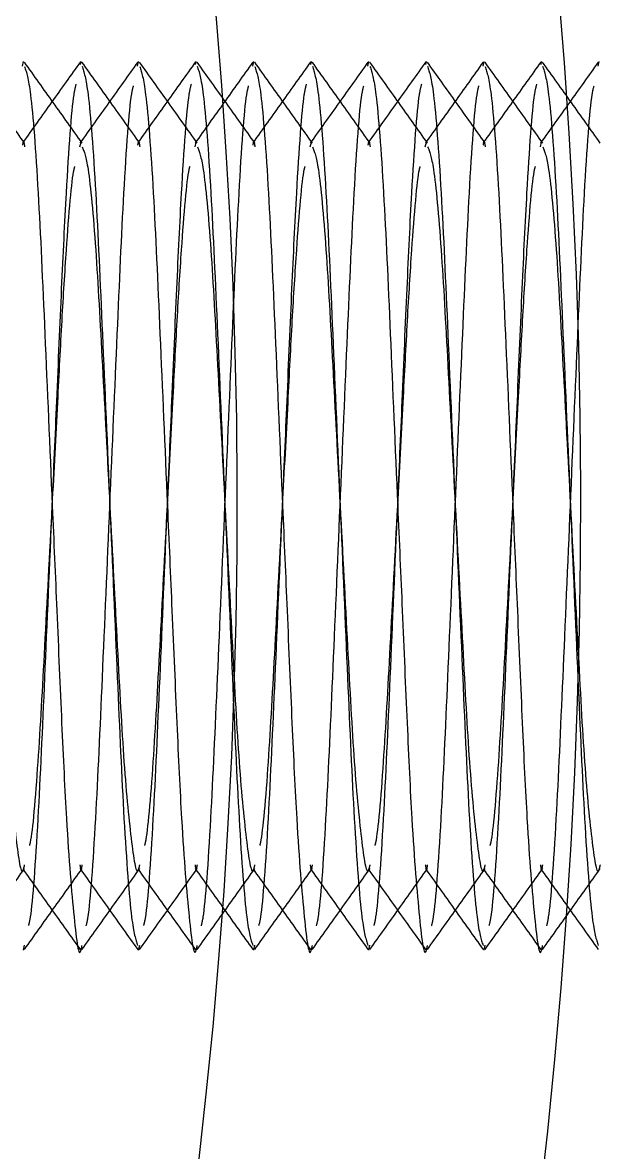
# Model space of a CAD drawing. Header units: metres. Extents: x 0 to 63075, y 0 to 44550.
# Drawn here: x 37580.69 to 37590.69, y 35153.02 to 35172.67 of the extents above; entities that cross this region are included whole.
import ezdxf

# ---------------------------------------------------------------- set-up
doc = ezdxf.new("R2010")
doc.units = ezdxf.units.M
doc.header["$LTSCALE"] = 75
doc.linetypes.add('HIDDEN2', pattern=[4.7625, 3.175, -1.5875])
for name, color, linetype in [('SDM', 7, 'Continuous'), ('SL4', 4, 'Continuous'), ('ST1', 7, 'HIDDEN2')]:
    doc.layers.add(name, color=color, linetype=linetype)

# ---------------------------------------------------------------- blocks, each defined once
blk = doc.blocks.new('A$C6e6623c1')
at = {"layer": 'SL4'}
for radius in [125, 123.91, 122.777, 119.686]:
    blk.add_circle((212.763, 1623.35), radius, dxfattribs=at)
for radius, start, end in [(104.464, 171.10617, 157.38407), (98.5, 170.88256, 157.60769)]:
    blk.add_arc((212.763, 1623.35), radius, start, end, dxfattribs=at)
at = {"layer": 'ST1'}
for p, q in [((307.551, 1630.993), (307.569, 1631.077)), ((308.558, 1631.026), (308.569, 1631.077)), ((309.551, 1630.993), (309.569, 1631.077)), ((310.558, 1631.026), (310.569, 1631.077)), ((311.551, 1630.993), (311.569, 1631.077)), ((312.558, 1631.026), (312.569, 1631.077)), ((313.551, 1630.993), (313.569, 1631.077)), ((314.558, 1631.026), (314.569, 1631.077)), ((315.551, 1630.993), (315.569, 1631.077)), ((316.558, 1631.026), (316.569, 1631.077)), ((317.551, 1630.993), (317.569, 1631.077)), ((308.548, 1629.592), (308.569, 1629.671)), ((310.548, 1629.592), (310.569, 1629.671)), ((312.548, 1629.592), (312.569, 1629.671)), ((314.548, 1629.592), (314.569, 1629.671)), ((316.548, 1629.592), (316.569, 1629.671)), ((307.569, 1615.623), (307.587, 1615.711)), ((309.569, 1615.623), (309.587, 1615.711)), ((311.569, 1615.623), (311.587, 1615.711)), ((313.569, 1615.623), (313.587, 1615.711)), ((315.569, 1615.623), (315.587, 1615.711))]:
    blk.add_line(p, q, dxfattribs=at)
blk.add_circle((212.763, 1623.35), 114.333, dxfattribs=at)
for points, knots in [([(307.588, 1629.657), (307.421, 1629.892), (307.086, 1630.362), (306.752, 1630.831), (306.584, 1631.066)], [0, 0, 0, 0, 0.499937, 1, 1, 1, 1]), ([(308.559, 1631.073), (308.391, 1630.838), (308.057, 1630.369), (307.723, 1629.9), (307.556, 1629.665)], [0, 0, 0, 0, 0.500035, 1, 1, 1, 1]), ([(308.588, 1629.657), (308.421, 1629.892), (308.087, 1630.36), (307.753, 1630.83), (307.586, 1631.064)], [0, 0, 0, 0, 0.49997, 1, 1, 1, 1]), ([(307.587, 1630.989), (307.621, 1630.887), (307.696, 1630.661), (307.825, 1628.939), (307.938, 1626.39), (308.051, 1623.752), (308.152, 1621.425), (308.232, 1619.536), (308.325, 1617.566), (308.448, 1616.096), (308.533, 1615.429), (308.58, 1615.674), (308.586, 1615.704)], [0, 0, 0, 0, 0.1052351, 0.2326582, 0.3550505, 0.4813706, 0.5574277, 0.6444204, 0.7309556, 0.8583788, 0.9825482, 1, 1, 1, 1]), ([(309.552, 1631.065), (309.385, 1630.831), (309.051, 1630.361), (308.716, 1629.892), (308.549, 1629.657)], [0, 0, 0, 0, 0.50006, 1, 1, 1, 1]), ([(309.588, 1629.657), (309.421, 1629.892), (309.086, 1630.362), (308.752, 1630.831), (308.584, 1631.066)], [0, 0, 0, 0, 0.499937, 1, 1, 1, 1]), ([(308.586, 1630.996), (308.62, 1630.893), (308.695, 1630.666), (308.825, 1628.94), (308.938, 1626.388), (309.069, 1623.35), (309.199, 1620.312), (309.312, 1617.761), (309.442, 1616.036), (309.517, 1615.81), (309.551, 1615.707)], [0, 0, 0, 0, 0.110571, 0.242596, 0.369408, 0.50029, 0.631172, 0.757984, 0.890008, 1, 1, 1, 1]), ([(310.559, 1631.073), (310.391, 1630.838), (310.057, 1630.369), (309.723, 1629.9), (309.556, 1629.665)], [0, 0, 0, 0, 0.500035, 1, 1, 1, 1]), ([(310.588, 1629.657), (310.421, 1629.892), (310.087, 1630.36), (309.753, 1630.83), (309.586, 1631.064)], [0, 0, 0, 0, 0.49997, 1, 1, 1, 1]), ([(309.587, 1630.989), (309.621, 1630.887), (309.696, 1630.661), (309.825, 1628.939), (309.938, 1626.39), (310.051, 1623.752), (310.152, 1621.425), (310.232, 1619.536), (310.325, 1617.566), (310.448, 1616.096), (310.533, 1615.429), (310.58, 1615.674), (310.586, 1615.704)], [0, 0, 0, 0, 0.105235, 0.232658, 0.35505, 0.481371, 0.557428, 0.64442, 0.730956, 0.858379, 0.982548, 1, 1, 1, 1]), ([(311.552, 1631.065), (311.385, 1630.831), (311.051, 1630.361), (310.716, 1629.892), (310.549, 1629.657)], [0, 0, 0, 0, 0.50006, 1, 1, 1, 1]), ([(311.588, 1629.657), (311.421, 1629.892), (311.086, 1630.362), (310.752, 1630.831), (310.584, 1631.066)], [0, 0, 0, 0, 0.499937, 1, 1, 1, 1]), ([(310.586, 1630.996), (310.62, 1630.893), (310.695, 1630.666), (310.825, 1628.94), (310.938, 1626.388), (311.069, 1623.35), (311.199, 1620.312), (311.312, 1617.761), (311.442, 1616.036), (311.517, 1615.81), (311.551, 1615.707)], [0, 0, 0, 0, 0.110571, 0.242596, 0.369408, 0.50029, 0.631172, 0.757984, 0.890008, 1, 1, 1, 1]), ([(312.559, 1631.073), (312.391, 1630.838), (312.057, 1630.369), (311.723, 1629.9), (311.556, 1629.665)], [0, 0, 0, 0, 0.500035, 1, 1, 1, 1]), ([(312.588, 1629.657), (312.421, 1629.892), (312.087, 1630.36), (311.753, 1630.83), (311.586, 1631.064)], [0, 0, 0, 0, 0.49997, 1, 1, 1, 1]), ([(311.587, 1630.989), (311.621, 1630.887), (311.696, 1630.661), (311.825, 1628.939), (311.938, 1626.39), (312.051, 1623.752), (312.152, 1621.425), (312.232, 1619.536), (312.325, 1617.566), (312.448, 1616.096), (312.533, 1615.429), (312.58, 1615.674), (312.586, 1615.704)], [0, 0, 0, 0, 0.105235, 0.232658, 0.35505, 0.481371, 0.557428, 0.64442, 0.730956, 0.858379, 0.982548, 1, 1, 1, 1]), ([(313.552, 1631.065), (313.385, 1630.831), (313.051, 1630.361), (312.716, 1629.892), (312.549, 1629.657)], [0, 0, 0, 0, 0.50006, 1, 1, 1, 1]), ([(313.588, 1629.657), (313.421, 1629.892), (313.086, 1630.362), (312.752, 1630.831), (312.584, 1631.066)], [0, 0, 0, 0, 0.499937, 1, 1, 1, 1]), ([(312.586, 1630.996), (312.62, 1630.893), (312.695, 1630.666), (312.825, 1628.94), (312.938, 1626.388), (313.069, 1623.35), (313.199, 1620.312), (313.312, 1617.761), (313.442, 1616.036), (313.517, 1615.81), (313.551, 1615.707)], [0, 0, 0, 0, 0.110571, 0.242596, 0.369408, 0.50029, 0.631172, 0.757984, 0.890008, 1, 1, 1, 1]), ([(314.559, 1631.073), (314.391, 1630.838), (314.057, 1630.369), (313.723, 1629.9), (313.556, 1629.665)], [0, 0, 0, 0, 0.500035, 1, 1, 1, 1]), ([(314.588, 1629.657), (314.421, 1629.892), (314.087, 1630.36), (313.753, 1630.83), (313.586, 1631.064)], [0, 0, 0, 0, 0.49997, 1, 1, 1, 1]), ([(313.587, 1630.989), (313.621, 1630.887), (313.696, 1630.661), (313.825, 1628.939), (313.938, 1626.39), (314.051, 1623.752), (314.152, 1621.425), (314.232, 1619.536), (314.325, 1617.566), (314.448, 1616.096), (314.533, 1615.429), (314.58, 1615.674), (314.586, 1615.704)], [0, 0, 0, 0, 0.105235, 0.232658, 0.35505, 0.481371, 0.557428, 0.64442, 0.730956, 0.858379, 0.982548, 1, 1, 1, 1]), ([(315.552, 1631.065), (315.385, 1630.831), (315.051, 1630.361), (314.716, 1629.892), (314.549, 1629.657)], [0, 0, 0, 0, 0.50006, 1, 1, 1, 1]), ([(315.588, 1629.657), (315.421, 1629.892), (315.086, 1630.362), (314.752, 1630.831), (314.584, 1631.066)], [0, 0, 0, 0, 0.499937, 1, 1, 1, 1]), ([(314.586, 1630.996), (314.62, 1630.893), (314.695, 1630.666), (314.825, 1628.94), (314.938, 1626.388), (315.069, 1623.35), (315.199, 1620.312), (315.312, 1617.761), (315.442, 1616.036), (315.517, 1615.81), (315.551, 1615.707)], [0, 0, 0, 0, 0.110571, 0.242596, 0.369408, 0.50029, 0.631172, 0.757984, 0.890008, 1, 1, 1, 1]), ([(316.559, 1631.073), (316.391, 1630.838), (316.057, 1630.369), (315.723, 1629.9), (315.556, 1629.665)], [0, 0, 0, 0, 0.500035, 1, 1, 1, 1]), ([(316.588, 1629.657), (316.421, 1629.892), (316.087, 1630.36), (315.753, 1630.83), (315.586, 1631.064)], [0, 0, 0, 0, 0.49997, 1, 1, 1, 1]), ([(315.587, 1630.989), (315.621, 1630.887), (315.696, 1630.661), (315.825, 1628.939), (315.938, 1626.39), (316.051, 1623.752), (316.152, 1621.425), (316.232, 1619.536), (316.325, 1617.566), (316.448, 1616.096), (316.533, 1615.429), (316.58, 1615.674), (316.586, 1615.704)], [0, 0, 0, 0, 0.105235, 0.232658, 0.35505, 0.481371, 0.557428, 0.64442, 0.730956, 0.858379, 0.982548, 1, 1, 1, 1]), ([(317.552, 1631.065), (317.385, 1630.831), (317.051, 1630.361), (316.716, 1629.892), (316.549, 1629.657)], [0, 0, 0, 0, 0.50006, 1, 1, 1, 1]), ([(317.588, 1629.657), (317.421, 1629.892), (317.086, 1630.362), (316.752, 1630.831), (316.584, 1631.066)], [0, 0, 0, 0, 0.499937, 1, 1, 1, 1]), ([(316.586, 1630.996), (316.62, 1630.893), (316.695, 1630.666), (316.825, 1628.94), (316.938, 1626.388), (317.069, 1623.35), (317.199, 1620.312), (317.312, 1617.761), (317.442, 1616.036), (317.517, 1615.81), (317.551, 1615.707)], [0, 0, 0, 0, 0.110571, 0.242596, 0.369408, 0.50029, 0.631172, 0.757984, 0.890008, 1, 1, 1, 1]), ([(307.659, 1616.054), (307.67, 1616.095), (307.722, 1616.3), (307.826, 1617.797), (307.938, 1620.3), (308.051, 1622.951), (308.152, 1625.272), (308.232, 1627.174), (308.325, 1629.086), (308.418, 1630.428), (308.473, 1630.634), (308.485, 1630.683)], [0, 0, 0, 0, 0.038658, 0.193158, 0.341558, 0.49472, 0.586939, 0.692417, 0.79734, 0.95184, 1, 1, 1, 1]), ([(308.658, 1616.047), (308.669, 1616.089), (308.721, 1616.295), (308.826, 1617.795), (308.938, 1620.303), (309.069, 1623.35), (309.199, 1626.397), (309.311, 1628.904), (309.416, 1630.403), (309.468, 1630.609), (309.479, 1630.651)], [0, 0, 0, 0, 0.040767, 0.196457, 0.346, 0.500342, 0.654684, 0.804227, 0.959916, 1, 1, 1, 1]), ([(309.659, 1616.054), (309.67, 1616.095), (309.722, 1616.3), (309.826, 1617.797), (309.938, 1620.3), (310.051, 1622.951), (310.152, 1625.272), (310.232, 1627.174), (310.325, 1629.086), (310.418, 1630.428), (310.473, 1630.634), (310.485, 1630.683)], [0, 0, 0, 0, 0.038658, 0.193158, 0.341558, 0.49472, 0.586939, 0.692417, 0.79734, 0.95184, 1, 1, 1, 1]), ([(310.658, 1616.047), (310.669, 1616.089), (310.721, 1616.295), (310.826, 1617.795), (310.938, 1620.303), (311.069, 1623.35), (311.199, 1626.397), (311.311, 1628.904), (311.416, 1630.403), (311.468, 1630.609), (311.479, 1630.651)], [0, 0, 0, 0, 0.040767, 0.196457, 0.346, 0.500342, 0.654684, 0.804227, 0.959916, 1, 1, 1, 1]), ([(311.659, 1616.054), (311.67, 1616.095), (311.722, 1616.3), (311.826, 1617.797), (311.938, 1620.3), (312.051, 1622.951), (312.152, 1625.272), (312.232, 1627.174), (312.325, 1629.086), (312.418, 1630.428), (312.473, 1630.634), (312.485, 1630.683)], [0, 0, 0, 0, 0.038658, 0.193158, 0.341558, 0.49472, 0.586939, 0.692417, 0.79734, 0.95184, 1, 1, 1, 1]), ([(312.658, 1616.047), (312.669, 1616.089), (312.721, 1616.295), (312.826, 1617.795), (312.938, 1620.303), (313.069, 1623.35), (313.199, 1626.397), (313.311, 1628.904), (313.416, 1630.403), (313.468, 1630.609), (313.479, 1630.651)], [0, 0, 0, 0, 0.040767, 0.196457, 0.346, 0.500342, 0.654684, 0.804227, 0.959916, 1, 1, 1, 1]), ([(313.659, 1616.054), (313.67, 1616.095), (313.722, 1616.3), (313.826, 1617.797), (313.938, 1620.3), (314.051, 1622.951), (314.152, 1625.272), (314.232, 1627.174), (314.325, 1629.086), (314.418, 1630.428), (314.473, 1630.634), (314.485, 1630.683)], [0, 0, 0, 0, 0.038658, 0.193158, 0.341558, 0.49472, 0.586939, 0.692417, 0.79734, 0.95184, 1, 1, 1, 1]), ([(314.658, 1616.047), (314.669, 1616.089), (314.721, 1616.295), (314.826, 1617.795), (314.938, 1620.303), (315.069, 1623.35), (315.199, 1626.397), (315.311, 1628.904), (315.416, 1630.403), (315.468, 1630.609), (315.479, 1630.651)], [0, 0, 0, 0, 0.040767, 0.196457, 0.346, 0.500342, 0.654684, 0.804227, 0.959916, 1, 1, 1, 1]), ([(315.659, 1616.054), (315.67, 1616.095), (315.722, 1616.3), (315.826, 1617.797), (315.938, 1620.3), (316.051, 1622.951), (316.152, 1625.272), (316.232, 1627.174), (316.325, 1629.086), (316.418, 1630.428), (316.473, 1630.634), (316.485, 1630.683)], [0, 0, 0, 0, 0.038658, 0.193158, 0.341558, 0.49472, 0.586939, 0.692417, 0.79734, 0.95184, 1, 1, 1, 1]), ([(316.658, 1616.047), (316.669, 1616.089), (316.721, 1616.295), (316.826, 1617.795), (316.938, 1620.303), (317.069, 1623.35), (317.199, 1626.397), (317.311, 1628.904), (317.416, 1630.403), (317.468, 1630.609), (317.479, 1630.651)], [0, 0, 0, 0, 0.040767, 0.196457, 0.346, 0.500342, 0.654684, 0.804227, 0.959916, 1, 1, 1, 1]), ([(307.556, 1629.621), (307.56, 1629.645), (307.571, 1629.704), (307.582, 1629.635), (307.589, 1629.593)], [0, 0, 0, 0, 0.390533, 1, 1, 1, 1]), ([(309.556, 1629.621), (309.56, 1629.645), (309.571, 1629.704), (309.582, 1629.635), (309.589, 1629.593)], [0, 0, 0, 0, 0.390533, 1, 1, 1, 1]), ([(311.556, 1629.621), (311.56, 1629.645), (311.571, 1629.704), (311.582, 1629.635), (311.589, 1629.593)], [0, 0, 0, 0, 0.390533, 1, 1, 1, 1]), ([(313.556, 1629.621), (313.56, 1629.645), (313.571, 1629.704), (313.582, 1629.635), (313.589, 1629.593)], [0, 0, 0, 0, 0.390533, 1, 1, 1, 1]), ([(315.556, 1629.621), (315.56, 1629.645), (315.571, 1629.704), (315.582, 1629.635), (315.589, 1629.593)], [0, 0, 0, 0, 0.390533, 1, 1, 1, 1]), ([(306.589, 1629.592), (306.622, 1629.509), (306.696, 1629.325), (306.825, 1627.922), (306.938, 1625.836), (307.069, 1623.348), (307.199, 1620.873), (307.312, 1618.747), (307.448, 1617.413), (307.534, 1616.87), (307.582, 1617.077), (307.589, 1617.107)], [0, 0, 0, 0, 0.103385, 0.230773, 0.353124, 0.479408, 0.605692, 0.728043, 0.855432, 0.979562, 1, 1, 1, 1]), ([(308.589, 1629.592), (308.622, 1629.509), (308.696, 1629.325), (308.825, 1627.922), (308.938, 1625.836), (309.069, 1623.348), (309.199, 1620.873), (309.312, 1618.747), (309.448, 1617.413), (309.534, 1616.87), (309.582, 1617.077), (309.589, 1617.107)], [0, 0, 0, 0, 0.103385, 0.230773, 0.353124, 0.479408, 0.605692, 0.728043, 0.855432, 0.979562, 1, 1, 1, 1]), ([(310.589, 1629.592), (310.622, 1629.509), (310.696, 1629.325), (310.825, 1627.922), (310.938, 1625.836), (311.069, 1623.348), (311.199, 1620.873), (311.312, 1618.747), (311.448, 1617.413), (311.534, 1616.87), (311.582, 1617.077), (311.589, 1617.107)], [0, 0, 0, 0, 0.103385, 0.230773, 0.353124, 0.479408, 0.605692, 0.728043, 0.855432, 0.979562, 1, 1, 1, 1]), ([(312.589, 1629.592), (312.622, 1629.509), (312.696, 1629.325), (312.825, 1627.922), (312.938, 1625.836), (313.069, 1623.348), (313.199, 1620.873), (313.312, 1618.747), (313.448, 1617.413), (313.534, 1616.87), (313.582, 1617.077), (313.589, 1617.107)], [0, 0, 0, 0, 0.103385, 0.230773, 0.353124, 0.479408, 0.605692, 0.728043, 0.855432, 0.979562, 1, 1, 1, 1]), ([(314.589, 1629.592), (314.622, 1629.509), (314.696, 1629.325), (314.825, 1627.922), (314.938, 1625.836), (315.069, 1623.348), (315.199, 1620.873), (315.312, 1618.747), (315.448, 1617.413), (315.534, 1616.87), (315.582, 1617.077), (315.589, 1617.107)], [0, 0, 0, 0, 0.103385, 0.230773, 0.353124, 0.479408, 0.605692, 0.728043, 0.855432, 0.979562, 1, 1, 1, 1]), ([(316.589, 1629.592), (316.622, 1629.509), (316.696, 1629.325), (316.825, 1627.922), (316.938, 1625.836), (317.069, 1623.348), (317.199, 1620.873), (317.312, 1618.747), (317.448, 1617.413), (317.534, 1616.87), (317.582, 1617.077), (317.589, 1617.107)], [0, 0, 0, 0, 0.103385, 0.230773, 0.353124, 0.479408, 0.605692, 0.728043, 0.855432, 0.979562, 1, 1, 1, 1]), ([(307.676, 1617.446), (307.681, 1617.463), (307.727, 1617.628), (307.826, 1618.819), (307.938, 1620.852), (308.057, 1623.13), (308.161, 1625.081), (308.238, 1626.611), (308.328, 1628.063), (308.41, 1629.072), (308.456, 1629.236), (308.461, 1629.253)], [0, 0, 0, 0, 0.019148, 0.181961, 0.338335, 0.499736, 0.617516, 0.717853, 0.818619, 0.981432, 1, 1, 1, 1]), ([(309.676, 1617.446), (309.681, 1617.463), (309.727, 1617.628), (309.826, 1618.819), (309.938, 1620.852), (310.057, 1623.13), (310.161, 1625.081), (310.238, 1626.611), (310.328, 1628.063), (310.41, 1629.072), (310.456, 1629.236), (310.461, 1629.253)], [0, 0, 0, 0, 0.019148, 0.181961, 0.338335, 0.499736, 0.617516, 0.717853, 0.818619, 0.981432, 1, 1, 1, 1]), ([(311.676, 1617.446), (311.681, 1617.463), (311.727, 1617.628), (311.826, 1618.819), (311.938, 1620.852), (312.057, 1623.13), (312.161, 1625.081), (312.238, 1626.611), (312.328, 1628.063), (312.41, 1629.072), (312.456, 1629.236), (312.461, 1629.253)], [0, 0, 0, 0, 0.019148, 0.181961, 0.338335, 0.499736, 0.617516, 0.717853, 0.818619, 0.981432, 1, 1, 1, 1]), ([(313.676, 1617.446), (313.681, 1617.463), (313.727, 1617.628), (313.826, 1618.819), (313.938, 1620.852), (314.057, 1623.13), (314.161, 1625.081), (314.238, 1626.611), (314.328, 1628.063), (314.41, 1629.072), (314.456, 1629.236), (314.461, 1629.253)], [0, 0, 0, 0, 0.019148, 0.181961, 0.338335, 0.499736, 0.617516, 0.717853, 0.818619, 0.981432, 1, 1, 1, 1]), ([(315.676, 1617.446), (315.681, 1617.463), (315.727, 1617.628), (315.826, 1618.819), (315.938, 1620.852), (316.057, 1623.13), (316.161, 1625.081), (316.238, 1626.611), (316.328, 1628.063), (316.41, 1629.072), (316.456, 1629.236), (316.461, 1629.253)], [0, 0, 0, 0, 0.019148, 0.181961, 0.338335, 0.499736, 0.617516, 0.717853, 0.818619, 0.981432, 1, 1, 1, 1]), ([(306.584, 1615.634), (306.752, 1615.869), (307.086, 1616.338), (307.421, 1616.808), (307.588, 1617.043)], [0, 0, 0, 0, 0.500063, 1, 1, 1, 1]), ([(307.556, 1617.035), (307.723, 1616.8), (308.057, 1616.331), (308.391, 1615.862), (308.559, 1615.627)], [0, 0, 0, 0, 0.499965, 1, 1, 1, 1]), ([(307.586, 1615.636), (307.753, 1615.87), (308.087, 1616.34), (308.421, 1616.808), (308.588, 1617.043)], [0, 0, 0, 0, 0.50003, 1, 1, 1, 1]), ([(308.548, 1617.108), (308.555, 1617.068), (308.569, 1616.989), (308.582, 1617.068), (308.589, 1617.108)], [0, 0, 0, 0, 0.50176, 1, 1, 1, 1]), ([(308.549, 1617.043), (308.716, 1616.808), (309.051, 1616.339), (309.385, 1615.869), (309.552, 1615.635)], [0, 0, 0, 0, 0.49994, 1, 1, 1, 1]), ([(308.584, 1615.634), (308.752, 1615.869), (309.086, 1616.338), (309.421, 1616.808), (309.588, 1617.043)], [0, 0, 0, 0, 0.5000631, 1, 1, 1, 1]), ([(309.556, 1617.035), (309.723, 1616.8), (310.057, 1616.331), (310.391, 1615.862), (310.559, 1615.627)], [0, 0, 0, 0, 0.499965, 1, 1, 1, 1]), ([(309.586, 1615.636), (309.753, 1615.87), (310.087, 1616.34), (310.421, 1616.808), (310.588, 1617.043)], [0, 0, 0, 0, 0.50003, 1, 1, 1, 1]), ([(310.548, 1617.108), (310.555, 1617.068), (310.569, 1616.989), (310.582, 1617.068), (310.589, 1617.108)], [0, 0, 0, 0, 0.50176, 1, 1, 1, 1]), ([(310.549, 1617.043), (310.716, 1616.808), (311.051, 1616.339), (311.385, 1615.869), (311.552, 1615.635)], [0, 0, 0, 0, 0.49994, 1, 1, 1, 1]), ([(310.584, 1615.634), (310.752, 1615.869), (311.086, 1616.338), (311.421, 1616.808), (311.588, 1617.043)], [0, 0, 0, 0, 0.500063, 1, 1, 1, 1]), ([(311.556, 1617.035), (311.723, 1616.8), (312.057, 1616.331), (312.391, 1615.862), (312.559, 1615.627)], [0, 0, 0, 0, 0.4999648, 1, 1, 1, 1]), ([(311.586, 1615.636), (311.753, 1615.87), (312.087, 1616.34), (312.421, 1616.808), (312.588, 1617.043)], [0, 0, 0, 0, 0.50003, 1, 1, 1, 1]), ([(312.548, 1617.108), (312.555, 1617.068), (312.569, 1616.989), (312.582, 1617.068), (312.589, 1617.108)], [0, 0, 0, 0, 0.50176, 1, 1, 1, 1]), ([(312.549, 1617.043), (312.716, 1616.808), (313.051, 1616.339), (313.385, 1615.869), (313.552, 1615.635)], [0, 0, 0, 0, 0.49994, 1, 1, 1, 1]), ([(312.584, 1615.634), (312.752, 1615.869), (313.086, 1616.338), (313.421, 1616.808), (313.588, 1617.043)], [0, 0, 0, 0, 0.500063, 1, 1, 1, 1]), ([(313.556, 1617.035), (313.723, 1616.8), (314.057, 1616.331), (314.391, 1615.862), (314.559, 1615.627)], [0, 0, 0, 0, 0.499965, 1, 1, 1, 1]), ([(313.586, 1615.636), (313.753, 1615.87), (314.087, 1616.34), (314.421, 1616.808), (314.588, 1617.043)], [0, 0, 0, 0, 0.50003, 1, 1, 1, 1]), ([(314.548, 1617.108), (314.555, 1617.068), (314.569, 1616.989), (314.582, 1617.068), (314.589, 1617.108)], [0, 0, 0, 0, 0.50176, 1, 1, 1, 1]), ([(314.549, 1617.043), (314.716, 1616.808), (315.051, 1616.339), (315.385, 1615.869), (315.552, 1615.635)], [0, 0, 0, 0, 0.49994, 1, 1, 1, 1]), ([(314.584, 1615.634), (314.752, 1615.869), (315.086, 1616.338), (315.421, 1616.808), (315.588, 1617.043)], [0, 0, 0, 0, 0.500063, 1, 1, 1, 1]), ([(315.556, 1617.035), (315.723, 1616.8), (316.057, 1616.331), (316.391, 1615.862), (316.559, 1615.627)], [0, 0, 0, 0, 0.499965, 1, 1, 1, 1]), ([(315.586, 1615.636), (315.753, 1615.87), (316.087, 1616.34), (316.421, 1616.808), (316.588, 1617.043)], [0, 0, 0, 0, 0.50003, 1, 1, 1, 1]), ([(316.548, 1617.108), (316.555, 1617.068), (316.569, 1616.989), (316.582, 1617.068), (316.589, 1617.108)], [0, 0, 0, 0, 0.50176, 1, 1, 1, 1]), ([(316.549, 1617.043), (316.716, 1616.808), (317.051, 1616.339), (317.385, 1615.869), (317.552, 1615.635)], [0, 0, 0, 0, 0.49994, 1, 1, 1, 1]), ([(316.584, 1615.634), (316.752, 1615.869), (317.086, 1616.338), (317.421, 1616.808), (317.588, 1617.043)], [0, 0, 0, 0, 0.5000631, 1, 1, 1, 1])]:
    blk.add_open_spline(points, degree=3, knots=knots, dxfattribs=at)

msp = doc.modelspace()

# ---------------------------------------------------------------- block references
at = {"layer": 'SDM'}
msp.add_blockref('A$C6e6623c1', (37273.133, 33540.918), dxfattribs=at)

doc.saveas('drawing.dxf')
